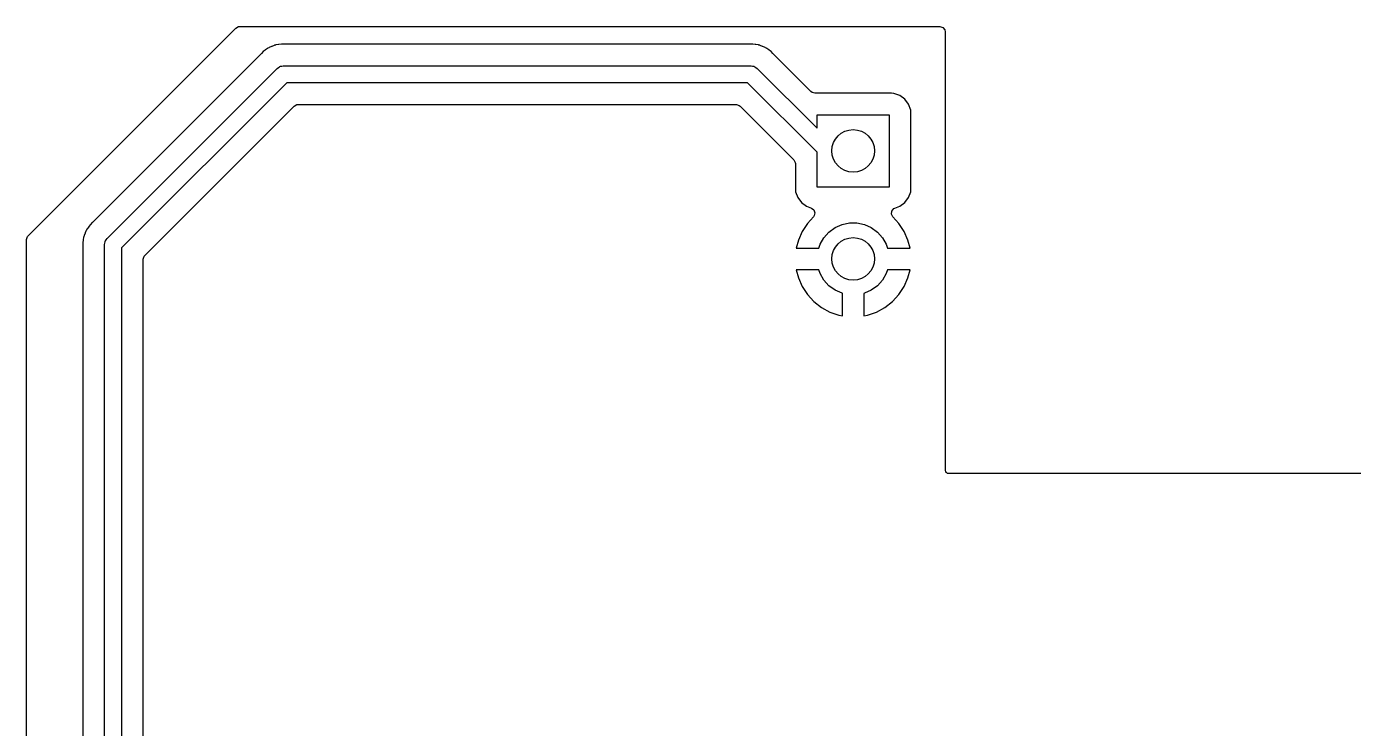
# Model space of a CAD drawing. Extents: x 4.53 to 6.71, y -5.98 to -2.05.
# Drawn here: x 4.531 to 5.759, y -2.7 to -2.05 of the extents above; entities that cross this region are included whole.
import ezdxf

# ---------------------------------------------------------------- set-up
doc = ezdxf.new("R2010")
doc.units = 0
doc.header["$MEASUREMENT"] = 0
doc.layers.add('BLACK', color=7, linetype='CONTINUOUS')

msp = doc.modelspace()

# ---------------------------------------------------------------- linework, layer by layer
at = {"layer": 'BLACK', "linetype": 'CONTINUOUS'}
for p, q in [((4.72419, -2.05167), (4.72664, -2.05033)), ((4.72664, -2.05033), (4.7277, -2.05022)), ((4.7277, -2.05022), (5.37593, -2.05022)), ((5.37593, -2.05022), (5.37861, -2.051)), ((5.37861, -2.051), (5.38044, -2.05312)), ((4.53198, -2.24387), (4.72419, -2.05167)), ((5.38044, -2.05312), (5.38089, -2.05518)), ((5.38089, -2.05518), (5.38089, -2.45884)), ((4.74768, -2.07547), (4.59161, -2.23154)), ((4.74789, -2.07525), (4.74768, -2.07547)), ((4.74948, -2.07346), (4.74789, -2.07525)), ((4.75145, -2.0721), (4.74948, -2.07346)), ((4.75169, -2.07192), (4.75145, -2.0721)), ((4.75357, -2.07044), (4.75169, -2.07192)), ((4.75394, -2.07028), (4.75357, -2.07044)), ((4.75472, -2.06984), (4.75394, -2.07028)), ((4.75505, -2.06961), (4.75472, -2.06984)), ((4.75729, -2.06876), (4.75505, -2.06961)), ((4.75757, -2.06864), (4.75729, -2.06876)), ((4.75975, -2.06766), (4.75757, -2.06864)), ((4.76015, -2.06759), (4.75975, -2.06766)), ((4.76101, -2.06735), (4.76015, -2.06759)), ((4.76139, -2.06721), (4.76101, -2.06735)), ((4.76376, -2.06692), (4.76139, -2.06721)), ((4.76406, -2.06687), (4.76376, -2.06692)), ((4.76641, -2.06644), (4.76406, -2.06687)), ((4.7688, -2.06659), (4.76641, -2.06644)), ((4.7691, -2.06659), (4.7688, -2.06659)), ((5.20019, -2.06659), (4.7691, -2.06659)), ((5.20049, -2.06659), (5.20019, -2.06659)), ((5.20288, -2.06644), (5.20049, -2.06659)), ((5.20493, -2.06682), (5.20288, -2.06644)), ((5.20523, -2.06687), (5.20493, -2.06682)), ((5.20553, -2.06692), (5.20523, -2.06687)), ((5.20791, -2.06721), (5.20553, -2.06692)), ((5.20828, -2.06735), (5.20791, -2.06721)), ((5.20915, -2.06759), (5.20828, -2.06735)), ((5.20954, -2.06766), (5.20915, -2.06759)), ((5.21172, -2.06864), (5.20954, -2.06766)), ((5.212, -2.06876), (5.21172, -2.06864)), ((5.21424, -2.06961), (5.212, -2.06876)), ((5.21452, -2.0698), (5.21424, -2.06961)), ((5.21424, -2.06961), (5.21424, -2.06961)), ((5.21457, -2.06984), (5.21452, -2.0698)), ((5.21535, -2.07028), (5.21457, -2.06984)), ((5.21572, -2.07044), (5.21535, -2.07028)), ((5.2176, -2.07192), (5.21572, -2.07044)), ((5.21784, -2.0721), (5.2176, -2.07192)), ((5.21981, -2.07346), (5.21784, -2.0721)), ((5.2214, -2.07525), (5.21981, -2.07346)), ((5.21981, -2.07346), (5.21981, -2.07346)), ((5.22161, -2.07547), (5.2214, -2.07525)), ((5.25657, -2.11043), (5.22161, -2.07547)), ((4.76366, -2.08822), (4.76469, -2.08739)), ((4.76469, -2.08739), (4.76513, -2.08729)), ((4.76513, -2.08729), (4.76551, -2.08706)), ((4.76551, -2.08706), (4.76682, -2.08691)), ((4.76682, -2.08691), (4.76811, -2.08661)), ((4.76811, -2.08661), (5.20118, -2.08661)), ((5.20118, -2.08661), (5.20247, -2.08691)), ((5.20247, -2.08691), (5.20378, -2.08706)), ((5.20378, -2.08706), (5.20416, -2.08729)), ((5.20416, -2.08729), (5.2046, -2.08739)), ((5.2046, -2.08739), (5.20563, -2.08822)), ((4.60506, -2.2464), (4.76254, -2.08892)), ((4.76254, -2.08892), (4.76366, -2.08822)), ((5.20563, -2.08822), (5.20675, -2.08892)), ((5.20675, -2.08892), (5.2622, -2.14438)), ((4.77137, -2.10236), (4.6185, -2.25523)), ((5.19792, -2.10236), (4.77137, -2.10236)), ((5.2622, -2.16665), (5.19792, -2.10236)), ((5.25762, -2.11123), (5.25657, -2.11043)), ((5.26032, -2.11187), (5.25762, -2.11123)), ((5.33105, -2.11187), (5.26029, -2.11187)), ((5.26029, -2.11187), (5.26032, -2.11187)), ((5.33343, -2.11213), (5.33105, -2.11187)), ((5.33613, -2.11313), (5.33343, -2.11213)), ((4.63998, -2.26207), (4.77821, -2.12383)), ((4.77821, -2.12383), (4.78066, -2.1225)), ((4.78066, -2.1225), (4.78172, -2.12238)), ((4.78172, -2.12238), (5.18757, -2.12238)), ((5.18757, -2.12238), (5.19025, -2.12317)), ((5.19025, -2.12317), (5.19108, -2.12383)), ((5.19108, -2.12383), (5.24073, -2.17349)), ((5.33883, -2.11414), (5.33613, -2.11313)), ((5.34344, -2.11759), (5.33883, -2.11414)), ((5.34689, -2.1222), (5.34344, -2.11759)), ((5.3489, -2.12759), (5.34689, -2.1222)), ((5.34689, -2.1222), (5.34689, -2.1222)), ((5.2622, -2.14438), (5.2622, -2.13189)), ((5.2622, -2.13189), (5.32913, -2.13189)), ((5.32913, -2.13189), (5.32913, -2.19882)), ((5.34915, -2.12997), (5.3489, -2.12759)), ((5.34915, -2.20073), (5.34915, -2.12997)), ((5.24073, -2.17349), (5.24207, -2.17594)), ((5.2622, -2.19882), (5.2622, -2.16665)), ((5.24207, -2.17594), (5.24219, -2.17699)), ((5.24219, -2.17699), (5.24219, -2.2006)), ((5.24219, -2.2006), (5.24219, -2.2006)), ((5.24219, -2.2006), (5.24219, -2.20073)), ((5.24219, -2.20073), (5.2422, -2.20087)), ((5.2422, -2.20087), (5.24244, -2.20312)), ((5.24244, -2.20312), (5.24445, -2.20851)), ((5.24445, -2.20851), (5.2479, -2.21312)), ((5.32913, -2.19882), (5.2622, -2.19882)), ((5.34344, -2.21312), (5.34689, -2.20851)), ((5.34689, -2.20851), (5.3489, -2.20312)), ((5.3489, -2.20312), (5.34915, -2.20073)), ((5.2479, -2.21312), (5.25251, -2.21657)), ((5.25251, -2.21657), (5.25251, -2.21657)), ((5.25251, -2.21657), (5.25251, -2.21657)), ((5.25251, -2.21657), (5.25706, -2.21827)), ((5.25706, -2.21827), (5.2593, -2.21994)), ((5.2593, -2.21994), (5.26027, -2.22256)), ((5.26027, -2.22256), (5.25968, -2.22529)), ((5.33113, -2.22377), (5.33144, -2.22099)), ((5.33144, -2.22099), (5.33321, -2.21882)), ((5.33321, -2.21882), (5.33428, -2.21827)), ((5.33428, -2.21827), (5.33883, -2.21657)), ((5.33883, -2.21657), (5.34344, -2.21312)), ((4.58824, -2.23531), (4.58806, -2.23555)), ((4.5896, -2.23334), (4.58824, -2.23531)), ((4.59139, -2.23175), (4.5896, -2.23334)), ((4.59161, -2.23154), (4.59139, -2.23175)), ((5.25333, -2.2324), (5.24849, -2.23982)), ((5.25898, -2.22627), (5.25333, -2.2324)), ((5.25968, -2.22529), (5.25898, -2.22627)), ((5.27894, -2.23637), (5.28533, -2.23353)), ((5.28533, -2.23353), (5.29217, -2.23207)), ((5.29217, -2.23207), (5.29917, -2.23207)), ((5.29917, -2.23207), (5.30601, -2.23353)), ((5.30601, -2.23353), (5.3124, -2.23637)), ((5.33236, -2.22627), (5.33113, -2.22377)), ((5.338, -2.2324), (5.33236, -2.22627)), ((5.34285, -2.23982), (5.338, -2.2324)), ((4.53053, -2.24738), (4.53132, -2.2447)), ((4.53053, -4.25852), (4.53053, -2.24738)), ((4.53132, -2.2447), (4.53198, -2.24387)), ((4.58306, -2.24762), (4.58301, -2.24792)), ((4.58335, -2.24524), (4.58306, -2.24762)), ((4.58349, -2.24487), (4.58335, -2.24524)), ((4.58373, -2.244), (4.58349, -2.24487)), ((4.5838, -2.24361), (4.58373, -2.244)), ((4.58479, -2.24143), (4.5838, -2.24361)), ((4.5849, -2.24115), (4.58479, -2.24143)), ((4.58575, -2.23891), (4.5849, -2.24115)), ((4.58598, -2.23858), (4.58575, -2.23891)), ((4.58642, -2.2378), (4.58598, -2.23858)), ((4.58658, -2.23743), (4.58642, -2.2378)), ((4.58806, -2.23555), (4.58658, -2.23743)), ((4.60354, -2.24855), (4.60436, -2.24752)), ((4.60436, -2.24752), (4.60506, -2.2464)), ((5.24849, -2.23982), (5.24493, -2.24793)), ((5.2651, -2.25174), (5.2686, -2.24568)), ((5.2686, -2.24568), (5.27328, -2.24049)), ((5.27328, -2.24049), (5.27894, -2.23637)), ((5.3124, -2.23637), (5.31806, -2.24049)), ((5.31806, -2.24049), (5.32274, -2.24568)), ((5.32274, -2.24568), (5.32624, -2.25174)), ((5.34641, -2.24793), (5.34285, -2.23982)), ((4.58301, -2.24792), (4.58258, -2.25027)), ((4.58258, -2.25027), (4.58273, -2.25266)), ((4.58273, -2.25266), (4.58274, -2.25296)), ((4.58274, -2.25296), (4.58274, -4.0305)), ((4.60276, -2.25197), (4.60305, -2.25068)), ((4.60276, -4.0315), (4.60276, -2.25197)), ((4.60305, -2.25068), (4.6032, -2.24937)), ((4.6032, -2.24937), (4.60344, -2.24899)), ((4.60344, -2.24899), (4.60354, -2.24855)), ((4.6185, -2.25523), (4.6185, -4.02823)), ((5.24493, -2.24793), (5.24305, -2.25535)), ((5.24305, -2.25535), (5.24305, -2.25535)), ((5.24305, -2.25535), (5.26392, -2.25535)), ((5.26392, -2.25535), (5.2651, -2.25174)), ((5.32624, -2.25174), (5.32741, -2.25535)), ((5.32741, -2.25535), (5.34829, -2.25535)), ((5.34829, -2.25535), (5.34641, -2.24793)), ((5.34829, -2.25535), (5.34829, -2.25535)), ((4.63852, -2.26558), (4.63931, -2.2629)), ((4.63852, -3.00968), (4.63852, -2.26558)), ((4.63931, -2.2629), (4.63998, -2.26207)), ((5.24305, -2.27535), (5.24493, -2.28277)), ((5.26392, -2.27535), (5.24305, -2.27535)), ((5.24493, -2.28277), (5.24849, -2.29089)), ((5.2651, -2.27897), (5.26392, -2.27535)), ((5.2686, -2.28502), (5.2651, -2.27897)), ((5.32624, -2.27897), (5.32274, -2.28502)), ((5.32741, -2.27535), (5.32624, -2.27897)), ((5.34829, -2.27535), (5.32741, -2.27535)), ((5.34285, -2.29089), (5.34641, -2.28277)), ((5.34641, -2.28277), (5.34829, -2.27535)), ((5.24849, -2.29089), (5.25333, -2.29831)), ((5.27328, -2.29022), (5.2686, -2.28502)), ((5.27894, -2.29434), (5.27328, -2.29022)), ((5.28533, -2.29718), (5.27894, -2.29434)), ((5.3124, -2.29434), (5.30601, -2.29718)), ((5.31806, -2.29022), (5.3124, -2.29434)), ((5.32274, -2.28502), (5.31806, -2.29022)), ((5.338, -2.29831), (5.34285, -2.29089)), ((5.25333, -2.29831), (5.25933, -2.30482)), ((5.25933, -2.30482), (5.26633, -2.31027)), ((5.28567, -2.29725), (5.28533, -2.29718)), ((5.28567, -2.31789), (5.28567, -2.29725)), ((5.30601, -2.29718), (5.30567, -2.29725)), ((5.30567, -2.29725), (5.30567, -2.31789)), ((5.32501, -2.31027), (5.332, -2.30482)), ((5.332, -2.30482), (5.338, -2.29831)), ((5.26633, -2.31027), (5.27412, -2.31448)), ((5.27412, -2.31448), (5.2825, -2.31736)), ((5.2825, -2.31736), (5.28567, -2.31789)), ((5.30567, -2.31789), (5.30884, -2.31736)), ((5.30884, -2.31736), (5.31722, -2.31448)), ((5.31722, -2.31448), (5.32501, -2.31027)), ((5.38081, -2.4597), (5.38074, -2.46008)), ((5.38074, -2.46008), (5.38081, -2.46046)), ((5.38089, -2.45884), (5.38081, -2.4597)), ((5.38081, -2.46046), (5.38087, -2.46116)), ((5.38087, -2.46116), (5.38105, -2.46183)), ((5.38105, -2.46183), (5.38112, -2.46221)), ((5.38112, -2.46221), (5.38126, -2.46245)), ((5.38126, -2.46245), (5.38144, -2.46266)), ((5.38144, -2.46266), (5.38177, -2.46286)), ((5.38177, -2.46286), (5.38248, -2.46335)), ((5.38248, -2.46335), (5.38278, -2.4636)), ((5.38278, -2.4636), (5.38278, -2.4636)), ((5.38278, -2.4636), (5.38278, -2.4636)), ((5.38278, -2.4636), (5.38278, -2.4636)), ((5.38278, -2.4636), (5.38304, -2.4637)), ((5.38304, -2.4637), (5.38331, -2.46375)), ((5.38331, -2.46375), (5.38369, -2.46368)), ((5.38331, -2.46375), (5.38331, -2.46374)), ((5.38331, -2.46374), (5.38331, -2.46375)), ((5.38369, -2.46368), (5.38455, -2.4636)), ((5.38455, -2.4636), (5.85451, -2.4636))]:
    msp.add_line(p, q, dxfattribs=at)
at = {"layer": 'BLACK'}
for centre in [(5.29567, -2.16535), (5.29567, -2.26535)]:
    msp.add_circle(centre, 0.01969, dxfattribs=at)

doc.saveas('drawing.dxf')
